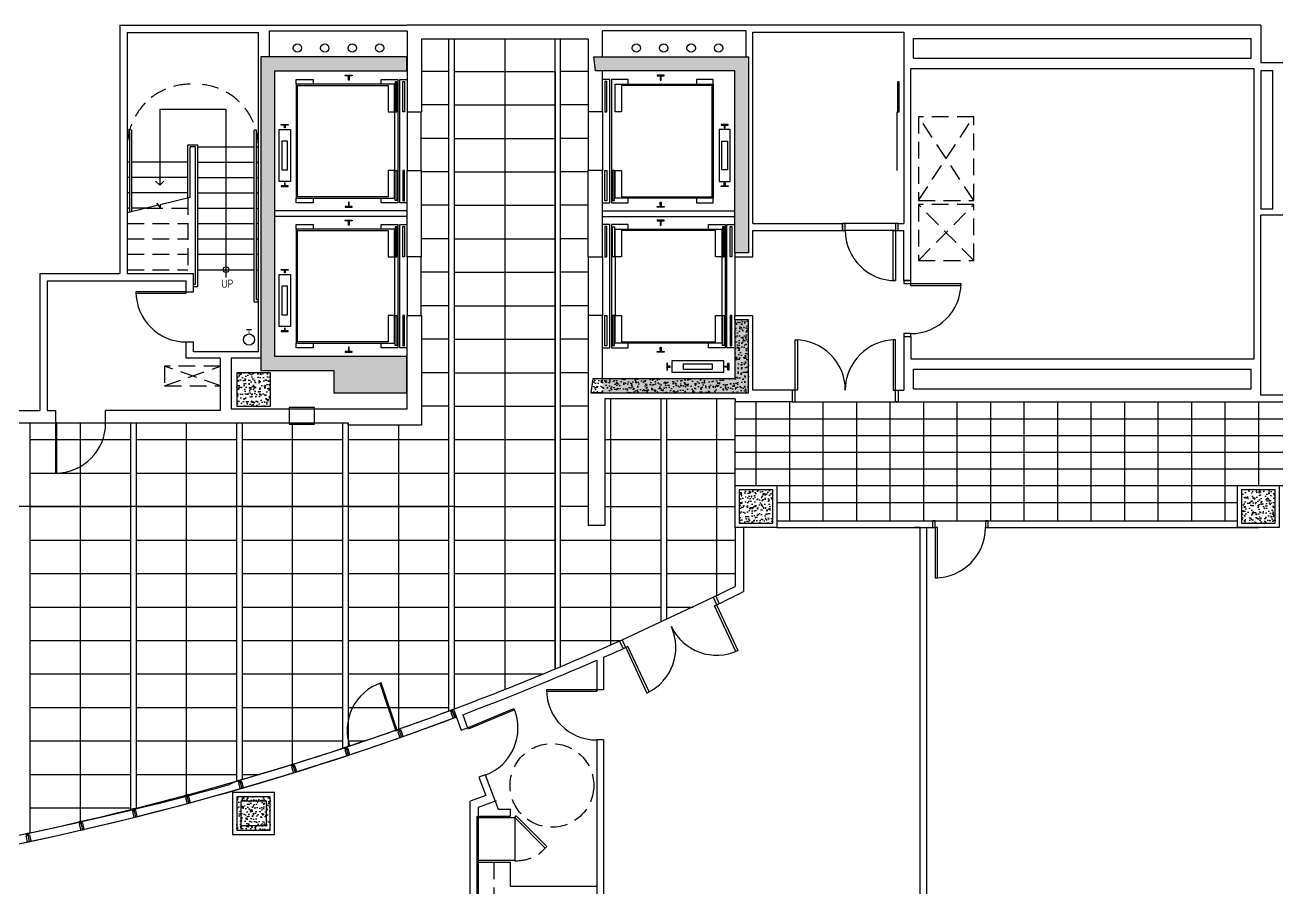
# Model space of a CAD drawing. Header units: inches. Extents: x -744 to 10613, y 1541 to 7685.
# Drawn here: x 6904 to 7801, y 5517 to 6135 of the extents above; entities that cross this region are included whole.
import ezdxf
from ezdxf.enums import TextEntityAlignment as Align

# ---------------------------------------------------------------- set-up
doc = ezdxf.new("R2010")
doc.units = ezdxf.units.IN
doc.header["$LTSCALE"] = 96
doc.header["$MEASUREMENT"] = 0
doc.header["$PDSIZE"] = 1.5
doc.linetypes.add('HIDDEN2', pattern=[0.1875, 0.125, -0.0625])
doc.layers.get('0').update_dxf_attribs({"linetype": 'CONTINUOUS'})
for name, color, linetype in [('A-Floor Pattern', 251, 'CONTINUOUS'), ('A-Shade', 254, 'CONTINUOUS'), ('A-TXT', 4, 'CONTINUOUS'), ('A_0_CONST', 11, 'CONTINUOUS'), ('A_1-8-STAIR', 40, 'CONTINUOUS'), ('A_1-8_COL', 7, 'CONTINUOUS'), ('A_1-8_COL_H', 6, 'CONTINUOUS'), ('A_1-8_CW_MULL', 2, 'CONTINUOUS'), ('A_1-8_DR_PLN', 30, 'CONTINUOUS'), ('A_1-8_ELEV_CAB', 30, 'CONTINUOUS'), ('A_1-8_ELEV_EQP', 1, 'CONTINUOUS'), ('A_1-8_WALL_IN', 2, 'CONTINUOUS'), ('A_1-8_WALL_TP', 193, 'CONTINUOUS'), ('A_1-9_COL', 7, 'CONTINUOUS'), ('A_1-9_CW_H', 6, 'CONTINUOUS'), ('A_1_COL', 7, 'CONTINUOUS'), ('A_1_COL_H', 6, 'CONTINUOUS'), ('A_1_CW_GYP', 2, 'CONTINUOUS'), ('A_1_CW_MULL', 2, 'CONTINUOUS'), ('A_1_DR_CLG', 3, 'CONTINUOUS'), ('A_1_DR_PLN', 30, 'CONTINUOUS'), ('A_1_ELEV_EQP', 1, 'CONTINUOUS'), ('A_1_Sill', 1, 'CONTINUOUS'), ('A_1_STAIR1-2_TREAD', 30, 'CONTINUOUS'), ('A_1_WALL_IN', 2, 'CONTINUOUS'), ('A_9_SCREEN WALL', 3, 'CONTINUOUS'), ('M_1-9_DUCT', 9, 'CONTINUOUS'), ('P_1-8_FIXTURE', 6, 'CONTINUOUS'), ('P_1-8_SLEEVE', 9, 'CONTINUOUS')]:
    doc.layers.add(name, color=color, linetype=linetype)
doc.styles.add('ARCHITXT', font='architxt.shx')
pattern_1 = [(50, (120.125, -4e-12), (7.172602, -0.6275213), [0.75, -8.25]), (355, (120.125, -4e-12), (-1.3875133, 7.5219213), [0.6, -6.6]), (100.4514, (120.723, -0.052), (5.785094, 6.8943954), [0.637402, -7.011421]), (46.1842, (120.125, 2), (10.6724105, -1.65519), [1.125, -12.375]), (96.6356, (121.015, 1.862), (9.346627, 9.741179), [0.956103, -10.51713]), (351.1842, (120.125, 2), (9.34662, 9.741186), [0.9, -9.9]), (21, (121.125, 1.5), (5.9690705, -4.026189), [0.75, -8.25]), (326, (121.125, 1.5), (2.4331533, 7.2515005), [0.6, -6.6]), (71.4514, (121.6226, 1.1645), (8.4022263, 3.225305), [0.637402, -7.011421]), (37.5, (120.1252, -4e-12), (0.12159855, 3.32893854), [0, -6.52, 0, -6.7, 0, -6.625]), (7.5, (120.1252, -4e-12), (2.6306954, 3.9441171), [0, -3.82, 0, -6.37, 0, -2.525]), (327.5, (117.8952, -4e-12), (5.33822436, -0.2255487), [0, -2.5, 0, -7.8, 0, -10.35]), (317.5, (116.895, -4e-12), (5.8318617, 1.0010498), [0, -3.25, 0, -5.18, 0, -7.35])]

# ---------------------------------------------------------------- blocks, each defined once
blk = doc.blocks.new('COL_1-8_24X24')
at = {"layer": 'A_1-8_COL_H'}
h = blk.add_hatch(dxfattribs=at)
h.set_pattern_fill('AR-CONC,_I', color=256, style=2)
h.set_pattern_definition([(50, (-6180, -6718.462), (7.172602, -0.6275213), [0.75, -8.25]), (355, (-6180, -6718.462), (-1.3875133, 7.5219213), [0.6, -6.6]), (100.4514, (-6179.402, -6718.5144), (5.785094, 6.8943954), [0.637402, -7.011421]), (46.1842, (-6180, -6716.462), (10.6724105, -1.65519), [1.125, -12.375]), (96.6356, (-6179.111, -6716.6), (9.346627, 9.741179), [0.956103, -10.51713]), (351.1842, (-6180, -6716.462), (9.34662, 9.741186), [0.9, -9.9]), (21, (-6179, -6716.962), (5.9690705, -4.026189), [0.75, -8.25]), (326, (-6179, -6716.962), (2.4331533, 7.2515005), [0.6, -6.6]), (71.4514, (-6178.5026, -6717.2976), (8.4022263, 3.225305), [0.637402, -7.011421]), (37.5, (-6180, -6718.462), (0.12159855, 3.32893854), [0, -6.52, 0, -6.7, 0, -6.625]), (7.5, (-6180, -6718.462), (2.6306954, 3.9441171), [0, -3.82, 0, -6.37, 0, -2.525]), (327.5, (-6182.23, -6718.462), (5.3382244, -0.2255487), [0, -2.5, 0, -7.8, 0, -10.35]), (317.5, (-6183.23, -6718.462), (5.8318617, 1.0010498), [0, -3.25, 0, -5.18, 0, -7.35])])
h.paths.add_polyline_path([(-12, -12), (12, -12), (12, 12), (-12, 12)])
at = {"layer": 'A_0_CONST'}
blk.add_point((0, 0), dxfattribs=at)
at = {"layer": 'A_1-8_COL'}
blk.add_lwpolyline([(-12, -12), (12, -12), (12, 12), (-12, 12)], close=True, dxfattribs=at)
blk = doc.blocks.new('COL_1-9_24X24')
at = {"layer": 'A_1-9_CW_H'}
h = blk.add_hatch(dxfattribs=at)
h.set_pattern_fill('AR-CONC,_I', color=256, style=2)
h.set_pattern_definition([(130, (6180, -6718.462), (-7.172602, -0.6275213), [0.75, -8.25]), (185, (6180, -6718.462), (1.3875133, 7.5219213), [0.6, -6.6]), (79.5486, (6179.402, -6718.5144), (-5.785094, 6.8943954), [0.637402, -7.011421]), (133.8158, (6180, -6716.462), (-10.6724105, -1.65519), [1.125, -12.375]), (83.3644, (6179.111, -6716.6), (-9.346627, 9.741179), [0.956103, -10.51713]), (188.8158, (6180, -6716.462), (-9.34662, 9.741186), [0.9, -9.9]), (159, (6179, -6716.962), (-5.9690705, -4.026189), [0.75, -8.25]), (214, (6179, -6716.962), (-2.4331533, 7.2515005), [0.6, -6.6]), (108.5486, (6178.5026, -6717.2976), (-8.4022263, 3.225305), [0.637402, -7.011421]), (142.5, (6180, -6718.462), (-0.12159855, 3.32893854), [0, -6.52, 0, -6.7, 0, -6.625]), (172.5, (6180, -6718.462), (-2.6306954, 3.9441171), [0, -3.82, 0, -6.37, 0, -2.525]), (212.5, (6182.23, -6718.462), (-5.3382244, -0.2255487), [0, -2.5, 0, -7.8, 0, -10.35]), (222.5, (6183.23, -6718.462), (-5.8318617, 1.0010498), [0, -3.25, 0, -5.18, 0, -7.35])])
h.paths.add_polyline_path([(12, -12), (-12, -12), (-12, 12), (12, 12)])
at = {"layer": 'A_0_CONST'}
blk.add_point((0, 0), dxfattribs=at)
at = {"layer": 'A_1-9_COL'}
blk.add_lwpolyline([(12, -12), (-12, -12), (-12, 12), (12, 12)], close=True, dxfattribs=at)
blk = doc.blocks.new('DR_1-8_3X0_478')
at = {"layer": 'A_1-8_DR_PLN'}
for points in [[(2, 40.875), (3.75, 40.875), (3.75, 4.875), (2, 4.875)], [(0, 0), (2, 0), (2, 4.875), (0, 4.875)], [(38, 0), (40, 0), (40, 4.875), (38, 4.875)]]:
    blk.add_lwpolyline(points, close=True, dxfattribs=at)
blk.add_arc((2, 4.875), 36, 0, 90, dxfattribs=at)
blk = doc.blocks.new('DR_1_3X0_478')
at = {"layer": 'A_1_DR_CLG'}
for p, q in [((2, 4.875), (38, 4.875)), ((2, 0), (38, 0))]:
    blk.add_line(p, q, dxfattribs=at)
for points in [[(0, 0), (2, 0), (2, 4.875), (0, 4.875)], [(38, 0), (40, 0), (40, 4.875), (38, 4.875)]]:
    blk.add_lwpolyline(points, close=True, dxfattribs=at)
at = {"layer": 'A_1_DR_PLN'}
for points in [[(2, 40.875), (3.75, 40.875), (3.75, 4.875), (2, 4.875)], [(0, 0), (2, 0), (2, 4.875), (0, 4.875)], [(38, 0), (40, 0), (40, 4.875), (38, 4.875)]]:
    blk.add_lwpolyline(points, close=True, dxfattribs=at)
blk.add_arc((2, 4.875), 36, 0, 90, dxfattribs=at)
blk = doc.blocks.new('MUL_1-8_EX1')
at = {"layer": 'A_0_CONST'}
blk.add_line((0, 0), (0, -6), dxfattribs=at)
at = {"layer": 'A_1-8_CW_MULL'}
blk.add_lwpolyline([(0.5, -1.5), (1.25, -1.5), (1.25, -6), (-1.25, -6), (-1.25, -1.5), (-0.5, -1.5), (-0.5, -0.5), (-1.25, -0.5), (-1.25, 0), (1.25, 0), (1.25, -0.5), (0.5, -0.5)], close=True, dxfattribs=at)
blk = doc.blocks.new('MUL_1-8_EX2')
at = {"layer": 'A_0_CONST'}
blk.add_line((0, 0), (0, -6), dxfattribs=at)
at = {"layer": 'A_1-8_CW_MULL'}
blk.add_lwpolyline([(-1.25, -6), (-1.25, 0), (1.25, 0), (1.25, -0.5), (0.5, -0.5), (0.5, -1.5), (1.25, -1.5), (1.25, -6)], close=True, dxfattribs=at)

msp = doc.modelspace()

# ---------------------------------------------------------------- hatches: boundary and pattern name
at = {"layer": 'A_1-8_COL_H'}
h = msp.add_hatch(dxfattribs=at)
h.set_pattern_fill('AR-CONC', color=256, angle=720, style=0)
h.set_pattern_definition([(130, (13608, -7e-12), (-7.172602, -0.6275213), [0.75, -8.25]), (185, (13608, -7e-12), (1.3875133, 7.5219213), [0.6, -6.6]), (79.5486, (13607.402, -0.052), (-5.785094, 6.8943954), [0.637402, -7.011421]), (133.8158, (13608, 2), (-10.6724105, -1.65519), [1.125, -12.375]), (83.3644, (13607.111, 1.862), (-9.346627, 9.741179), [0.956103, -10.51713]), (188.8158, (13608, 2), (-9.34662, 9.741186), [0.9, -9.9]), (159, (13607, 1.5), (-5.9690705, -4.026189), [0.75, -8.25]), (214, (13607, 1.5), (-2.4331533, 7.2515005), [0.6, -6.6]), (108.5486, (13606.5026, 1.1645), (-8.4022263, 3.225305), [0.637402, -7.011421]), (142.5, (13608, -7e-12), (-0.12159855, 3.32893854), [0, -6.52, 0, -6.7, 0, -6.625]), (172.5, (13608, -7e-12), (-2.6306954, 3.9441171), [0, -3.82, 0, -6.37, 0, -2.525]), (212.5, (13610.23, -7e-12), (-5.3382244, -0.2255487), [0, -2.5, 0, -7.8, 0, -10.35]), (222.5, (13611.23, -7e-12), (-5.8318617, 1.0010498), [0, -3.25, 0, -5.18, 0, -7.35])])
h.paths.add_polyline_path([(7177.75, 5897.5), (7083.25, 5897.5), (7083.25, 6102.5), (7177.75, 6102.5), (7177.75, 6112.5), (7073.25, 6112.5), (7073.25, 5887.5), (7125.5, 5887.5), (7125.51, 5871.5), (7177.75, 5871.5)])
at = {"layer": 'A_1_COL_H'}
h = msp.add_hatch(dxfattribs=at)
h.set_pattern_fill('AR-CONC', color=256, angle=720, style=0)
h.set_pattern_definition(pattern_1)
h.paths.add_polyline_path([(7312.92, 6102.5), (7311.75, 6112.5), (7422.75, 6112.5), (7422.75, 5972), (7412.75, 5972), (7412.75, 6102.5)])
h = msp.add_hatch(dxfattribs=at)
h.set_pattern_fill('AR-CONC', color=256, angle=720, style=0)
h.set_pattern_definition([(50, (-2e-11, -4e-12), (7.172602, -0.6275213), [0.75, -8.25]), (355, (-2e-11, -4e-12), (-1.3875133, 7.5219213), [0.6, -6.6]), (100.4514, (0.598, -0.052), (5.785094, 6.8943954), [0.637402, -7.011421]), (46.1842, (-2e-11, 2), (10.6724105, -1.65519), [1.125, -12.375]), (96.6356, (0.889, 1.862), (9.346627, 9.741179), [0.956103, -10.51713]), (351.1842, (-2e-11, 2), (9.34662, 9.741186), [0.9, -9.9]), (21, (1, 1.5), (5.9690705, -4.026189), [0.75, -8.25]), (326, (1, 1.5), (2.4331533, 7.2515005), [0.6, -6.6]), (71.4514, (1.4974, 1.1645), (8.4022263, 3.225305), [0.637402, -7.011421]), (37.5, (-2e-11, -4e-12), (0.12159855, 3.32893854), [0, -6.52, 0, -6.7, 0, -6.625]), (7.5, (-2e-11, -4e-12), (2.6306954, 3.9441171), [0, -3.82, 0, -6.37, 0, -2.525]), (327.5, (-2.23, -4e-12), (5.33822436, -0.2255487), [0, -2.5, 0, -7.8, 0, -10.35]), (317.5, (-3.23, -4e-12), (5.8318617, 1.0010498), [0, -3.25, 0, -5.18, 0, -7.35])])
h.paths.add_polyline_path([(7422.75, 6112.5), (7318.25, 6112.5), (7318.25, 6102.5), (7412.75, 6102.5), (7412.75, 5972), (7422.75, 5972)])
h.paths.add_polyline_path([(7422.75, 5924), (7412.75, 5924), (7412.75, 5881.5), (7318.25, 5881.5), (7318.25, 5871.5), (7422.75, 5871.5)])
h = msp.add_hatch(dxfattribs=at)
h.set_pattern_fill('AR-CONC', color=256, angle=720, style=0)
h.set_pattern_definition(pattern_1)
h.paths.add_polyline_path([(7309.64, 5871.5), (7422.75, 5871.5), (7422.75, 5924), (7412.75, 5924), (7412.75, 5881.5), (7310.99, 5881.5)])

# ---------------------------------------------------------------- linework, layer by layer
at = {"layer": 'A-Floor Pattern', "linetype": 'Continuous'}
for p, q in [((7208.01, 5643.51), (7208.01, 6125)), ((7212.01, 5645.01), (7212.01, 6125)), ((7284.01, 5674.26), (7284.01, 6125)), ((7288.01, 5675.26), (7288.01, 6125)), ((7208.01, 6102), (7187.99, 6102)), ((7212.01, 6102), (7284.01, 6102)), ((7308.02, 6102), (7288.01, 6102)), ((7208.01, 6078), (7187.99, 6078)), ((7212.01, 6078), (7284.01, 6078)), ((7308.02, 6078), (7288.01, 6078)), ((7188, 6031), (7188, 6073)), ((7308.02, 6031), (7308.02, 6073)), ((7208.01, 6054), (7187.99, 6054)), ((7212.01, 6054), (7284.01, 6054)), ((7308.02, 6054), (7288.01, 6054)), ((7208.01, 6030), (7187.99, 6030)), ((7212.01, 6030), (7284.01, 6030)), ((7308.02, 6030), (7288.01, 6030)), ((7208.01, 6006), (7187.99, 6006)), ((7212.01, 6006), (7284.01, 6006)), ((7308.02, 6006), (7288.01, 6006)), ((7208.01, 5982), (7187.99, 5982)), ((7212.01, 5982), (7284.01, 5982)), ((7308.02, 5982), (7288.01, 5982)), ((7188, 5927), (7188, 5969)), ((7308.02, 5927), (7308.02, 5969)), ((7208.01, 5958), (7187.99, 5958)), ((7212.01, 5958), (7284.01, 5958)), ((7308.02, 5958), (7288.01, 5958)), ((7208.01, 5934), (7187.99, 5934)), ((7212.01, 5934), (7284.01, 5934)), ((7308.02, 5934), (7288.01, 5934)), ((7208.01, 5910), (7187.99, 5910)), ((7212.01, 5910), (7284.01, 5910)), ((7308.02, 5910), (7288.01, 5910)), ((7208.01, 5886), (7187.99, 5886)), ((7212.01, 5886), (7284.01, 5886)), ((7308.02, 5886), (7288.01, 5886)), ((7324.01, 5690.8), (7324.01, 5867.25)), ((7360.01, 5707.15), (7360.01, 5867.25)), ((7364.01, 5709.01), (7364.01, 5867.25)), ((7400.01, 5726.27), (7400.01, 5867.25)), ((7208.01, 5862), (7187.99, 5862)), ((7212.01, 5862), (7284.01, 5862)), ((7308.02, 5862), (7288.01, 5862)), ((7413, 5805), (7412.99, 5865)), ((7427.99, 5865), (7428, 5805)), ((7451.99, 5865), (7452, 5779.87)), ((7454, 5865), (7530, 5865)), ((7475.99, 5865), (7476, 5779.87)), ((7499.99, 5865), (7500, 5779.87)), ((7523.99, 5865), (7524, 5779.87)), ((7547.99, 5865.01), (7548, 5779.87)), ((7571.99, 5865.01), (7572, 5779.87)), ((7595.99, 5865.01), (7596, 5779.87)), ((7619.99, 5865.01), (7620, 5779.87)), ((7643.99, 5865.02), (7644, 5779.87)), ((7667.99, 5865.02), (7668, 5779.87)), ((7691.99, 5865.02), (7692, 5779.87)), ((7715.99, 5865.03), (7716, 5779.87)), ((7739.99, 5865.04), (7740, 5779.87)), ((7763.99, 5865.04), (7764, 5779.87)), ((7787.99, 5865.04), (7788, 5805.04)), ((6908.01, 5556.19), (6908.01, 5850)), ((6926.01, 5850), (6962.01, 5850)), ((6944.01, 5564.16), (6944.01, 5850)), ((6980.01, 5572.79), (6980.01, 5850)), ((6984.01, 5573.79), (6984.01, 5850)), ((7002.01, 5850), (7038.01, 5850)), ((7020.01, 5583.17), (7020.01, 5850)), ((7056.01, 5593.23), (7056.01, 5850)), ((7060.01, 5594.39), (7060.01, 5850)), ((7096.01, 5605.23), (7096.01, 5850)), ((7132.01, 5616.25), (7132.01, 5850)), ((7136.01, 5618.1), (7136.01, 5850)), ((7412.99, 5853), (8459, 5853)), ((7172.01, 5630.44), (7172.01, 5848.51)), ((7412.99, 5841), (8459, 5841)), ((6908.01, 5838), (6980.01, 5838)), ((6984.01, 5838), (7056.01, 5838)), ((7060.01, 5838), (7132.01, 5838)), ((7136.01, 5838), (7208.01, 5838)), ((7212.01, 5838), (7284.01, 5838)), ((7308.02, 5838), (7288.01, 5838)), ((7319.78, 5838), (7360.01, 5838)), ((7364.01, 5838), (7412.99, 5838)), ((7412.99, 5829), (8459, 5829)), ((6908.01, 5814), (6980.01, 5814)), ((6984.01, 5814), (7056.01, 5814)), ((7060.01, 5814), (7132.01, 5814)), ((7136.01, 5814), (7208.01, 5814)), ((7212.01, 5814), (7284.01, 5814)), ((7308.02, 5814), (7288.01, 5814)), ((7319.78, 5814), (7360.01, 5814)), ((7364.01, 5814), (7413, 5814)), ((7412.99, 5817), (8459, 5817)), ((7412.99, 5805), (8459, 5805)), ((6908.01, 5790), (6980.01, 5790)), ((6984.01, 5790), (7056.01, 5790)), ((7060.01, 5790), (7132.01, 5790)), ((7136.01, 5790), (7208.01, 5790)), ((7212.01, 5790), (7284.01, 5790)), ((7308.02, 5790), (7288.01, 5790)), ((7319.78, 5790), (7360.01, 5790)), ((7364.01, 5790), (7413, 5790)), ((7443, 5793), (7773, 5793)), ((7556.44, 5779.87), (7592.44, 5779.87)), ((6908.01, 5766), (6980.01, 5766)), ((6984.01, 5766), (7056.01, 5766)), ((7060.01, 5766), (7132.01, 5766)), ((7136.01, 5766), (7208.01, 5766)), ((7212.01, 5766), (7284.01, 5766)), ((7288.01, 5766), (7360.01, 5766)), ((7364.01, 5766), (7413.01, 5766)), ((6908.01, 5742), (6980.01, 5742)), ((6984.01, 5742), (7056.01, 5742)), ((7060.01, 5742), (7132.01, 5742)), ((7136.01, 5742), (7208.01, 5742)), ((7212.01, 5742), (7284.01, 5742)), ((7288.01, 5742), (7360.01, 5742)), ((7364.01, 5742), (7413.01, 5742)), ((7332.1, 5694.4), (7397.39, 5724.99)), ((6908.01, 5718), (6980.01, 5718)), ((6984.01, 5718), (7056.01, 5718)), ((7060.01, 5718), (7132.01, 5718)), ((7136.01, 5718), (7208.01, 5718)), ((7212.01, 5718), (7284.01, 5718)), ((7288.01, 5718), (7360.01, 5718)), ((7364.01, 5718), (7382.97, 5718)), ((6908.01, 5694), (6980.01, 5694)), ((6984.01, 5694), (7056.01, 5694)), ((7060.01, 5694), (7132.01, 5694)), ((7136.01, 5694), (7208.01, 5694)), ((7212.01, 5694), (7284.01, 5694)), ((7288.01, 5694), (7331.2, 5694)), ((6908.01, 5670), (6980.01, 5670)), ((6984.01, 5670), (7056.01, 5670)), ((7060.01, 5670), (7132.01, 5670)), ((7136.01, 5670), (7208.01, 5670)), ((7212.01, 5670), (7275.39, 5670)), ((6908.01, 5646), (6980.01, 5646)), ((6984.01, 5646), (7056.01, 5646)), ((7060.01, 5646), (7132.01, 5646)), ((7136.01, 5646), (7208.01, 5646)), ((6908.01, 5622), (6980.01, 5622)), ((6984.01, 5622), (7056.01, 5622)), ((7060.01, 5622), (7132.01, 5622)), ((7136.01, 5622), (7147.63, 5622)), ((6908.01, 5598), (6980.01, 5598)), ((6984.01, 5598), (7056.01, 5598)), ((7060.01, 5598), (7072.25, 5598)), ((6908.01, 5574), (6980.01, 5574))]:
    msp.add_line(p, q, dxfattribs=at)
for points in [[(7248.01, 6125), (7248.01, 6125), (7248.01, 6125), (7248.01, 5766), (7248.01, 5658.91)], [(7212.01, 5814), (7212.01, 6102), (7284.01, 6102), (7284.01, 5766), (7284.01, 5673.58)], [(7212.01, 5790), (6300.01, 5790), (6296.01, 5790), (6296.01, 5826)]]:
    msp.add_lwpolyline(points, dxfattribs=at)
for centre, radius, start, end in [((6468.05, 7625.19), 2115.32, 289.40432, 290.5333), ((6470.38, 7618.71), 2114.44, 289.40312, 290.50194), ((6470.38, 7618.71), 2108.44, 288.3685, 289.40316), ((6470.38, 7618.71), 2108.44, 278.47778, 288.37952), ((6470.38, 7618.71), 2114.44, 288.37946, 289.40312), ((6470.38, 7618.71), 2114.44, 278.45055, 288.37946)]:
    msp.add_arc(centre, radius, start, end, dxfattribs=at)
at = {"layer": 'A-Shade', "linetype": 'Continuous'}
msp.add_line((7412.99, 5793), (7413, 5793), dxfattribs=at)
at = {"layer": 'A-TXT', "color": 1, "linetype": 'Continuous'}
for p, q in [((7056.28, 5593.36), (7050.84, 5590.67)), ((7229.29, 5574.58), (7242.12, 5579.32)), ((7229.29, 5495.04), (7229.29, 5574.58))]:
    msp.add_line(p, q, dxfattribs=at)
msp.add_lwpolyline([(7059.04, 5561.04), (7059.04, 5578.96), (7076.96, 5578.96), (7076.96, 5561.04)], close=True, dxfattribs=at)
msp.add_arc((6441.73, 7798.17), 2289.99, 276.94911, 285.42569, dxfattribs=at)
at = {"layer": 'A_1-8-STAIR'}
for points, const_width in [([(7066.75, 5916.75), (7062.75, 5916.75)], 1), ([(7064.75, 5913.75), (7064.75, 5916.75)], 0.5)]:
    msp.add_lwpolyline(points, dxfattribs=dict(at, const_width=const_width))
msp.add_circle((7064.75, 5909.75), 4, dxfattribs=at)
at = {"layer": 'A_1-8_COL'}
msp.add_lwpolyline([(7177.75, 5897.5), (7083.25, 5897.5), (7083.25, 6102.5), (7177.75, 6102.5), (7177.75, 6112.5), (7073.25, 6112.5), (7073.25, 5887.5), (7125.5, 5887.5), (7125.51, 5871.5), (7177.75, 5871.5)], close=True, dxfattribs=at)
at = {"layer": 'A_1-8_ELEV_CAB'}
for p, q in [((7168.97, 6073), (7168.97, 6031)), ((7528.97, 6073), (7528.97, 6031)), ((7168.97, 5969), (7168.97, 5927)), ((7327.03, 5969), (7327.03, 5927)), ((7403.47, 5969), (7403.47, 5927))]:
    msp.add_line(p, q, dxfattribs=at)
for points in [[(7164.47, 6012), (7099.5, 6012), (7099.5, 6092), (7164.47, 6092), (7164.47, 6073), (7168.97, 6073), (7168.97, 6092.88), (7098.62, 6092.88), (7098.62, 6011.13), (7168.97, 6011.13), (7168.97, 6031), (7164.47, 6031)], [(7331.53, 6012), (7396.5, 6012), (7396.5, 6092), (7331.53, 6092), (7331.53, 6073), (7327.03, 6073), (7327.03, 6092.88), (7397.37, 6092.88), (7397.37, 6011.13), (7327.03, 6011.13), (7327.03, 6031), (7331.53, 6031)], [(7164.47, 5908), (7099.5, 5908), (7099.5, 5988), (7164.47, 5988), (7164.47, 5969), (7168.97, 5969), (7168.97, 5988.88), (7098.62, 5988.88), (7098.62, 5907.13), (7168.97, 5907.13), (7168.97, 5927), (7164.47, 5927)], [(7403.47, 5988.88), (7403.47, 5969), (7398.97, 5969), (7398.97, 5988), (7331.53, 5988), (7331.53, 5969), (7327.03, 5969), (7327.03, 5988.88)], [(7331.53, 5927), (7331.53, 5908), (7398.97, 5908), (7398.97, 5927), (7403.47, 5927), (7403.47, 5907.13), (7327.03, 5907.13), (7327.03, 5927)]]:
    msp.add_lwpolyline(points, close=True, dxfattribs=at)
at = {"layer": 'A_1-8_ELEV_EQP'}
for p, q in [((7178, 6073), (7178, 6031)), ((7318, 6073), (7318, 6031)), ((7177.75, 6002.02), (7083.75, 6002.02)), ((7318.25, 6002.02), (7412.25, 6002.02)), ((7177.75, 5998), (7083.75, 5998)), ((7318.25, 5998), (7412.25, 5998)), ((7178, 5969), (7178, 5927)), ((7318, 5969), (7318, 5927))]:
    msp.add_line(p, q, dxfattribs=at)
for points in [[(7098.62, 6092.88), (7098.62, 6096.13), (7110.62, 6096.13), (7110.62, 6092.88)], [(7159.47, 6092.88), (7159.47, 6096.13), (7171.47, 6096.13), (7171.47, 6007.88), (7159.47, 6007.88), (7159.47, 6011.13)], [(7177.75, 6007.88), (7172.72, 6007.88), (7172.72, 6096.13), (7177.75, 6096.13)], [(7318.25, 6007.88), (7323.28, 6007.88), (7323.28, 6096.13), (7318.25, 6096.13)], [(7336.53, 6092.88), (7336.53, 6096.13), (7324.53, 6096.13), (7324.53, 6007.88), (7336.53, 6007.88), (7336.53, 6011.13)], [(7397.37, 6092.88), (7397.37, 6096.13), (7385.37, 6096.13), (7385.37, 6092.88)], [(7110.62, 6011.13), (7110.62, 6007.88), (7098.62, 6007.88), (7098.62, 6011.13)], [(7385.37, 6011.13), (7385.37, 6007.88), (7397.37, 6007.88), (7397.37, 6011.13)], [(7098.62, 5988.88), (7098.62, 5992.13), (7110.62, 5992.13), (7110.62, 5988.88)], [(7159.47, 5988.88), (7159.47, 5992.13), (7171.47, 5992.13), (7171.47, 5903.88), (7159.47, 5903.88), (7159.47, 5907.13)], [(7177.75, 5903.88), (7172.72, 5903.88), (7172.72, 5992.13), (7177.75, 5992.13)], [(7318.25, 5903.88), (7323.28, 5903.88), (7323.28, 5992.13), (7318.25, 5992.13)], [(7336.53, 5988.88), (7336.53, 5992.13), (7324.53, 5992.13), (7324.53, 5903.88), (7336.53, 5903.88), (7336.53, 5907.13)], [(7393.97, 5988.88), (7393.97, 5992.13), (7405.97, 5992.13), (7405.97, 5903.88), (7393.97, 5903.88), (7393.97, 5907.13)], [(7110.62, 5907.13), (7110.62, 5903.88), (7098.62, 5903.88), (7098.62, 5907.13)]]:
    msp.add_lwpolyline(points, dxfattribs=at)
for points in [[(7136.54, 6097.72), (7136.54, 6095.75), (7135.91, 6095.75), (7135.91, 6097.72), (7136.04, 6097.72), (7136.04, 6098.56, 0.414214), (7135.85, 6098.75), (7133.91, 6098.75, -0.414214), (7133.72, 6098.94), (7133.72, 6099.25), (7138.72, 6099.25), (7138.72, 6098.94, -0.414214), (7138.54, 6098.75), (7136.6, 6098.75, 0.414214), (7136.41, 6098.56), (7136.41, 6097.72)], [(7359.46, 6097.72), (7359.46, 6095.75), (7360.09, 6095.75), (7360.09, 6097.72), (7359.96, 6097.72), (7359.96, 6098.56, -0.414214), (7360.15, 6098.75), (7362.09, 6098.75, 0.414214), (7362.28, 6098.94), (7362.28, 6099.25), (7357.28, 6099.25), (7357.28, 6098.94, 0.414214), (7357.46, 6098.75), (7359.4, 6098.75, -0.414214), (7359.59, 6098.56), (7359.59, 6097.72)], [(7090.69, 6061.5), (7090.06, 6061.5), (7090.06, 6062.94), (7090.19, 6062.94), (7090.19, 6063.25, 0.414214), (7090, 6063.44), (7088.06, 6063.44, -0.414214), (7087.87, 6063.63), (7087.87, 6063.94), (7092.87, 6063.94), (7092.87, 6063.63, -0.414214), (7092.69, 6063.44), (7090.75, 6063.44, 0.414214), (7090.56, 6063.25), (7090.56, 6062.94), (7090.69, 6062.94)], [(7405.31, 6061.5), (7405.94, 6061.5), (7405.94, 6062.94), (7405.81, 6062.94), (7405.81, 6063.25, -0.414214), (7406, 6063.44), (7407.94, 6063.44, 0.414214), (7408.12, 6063.63), (7408.12, 6063.94), (7403.12, 6063.94), (7403.12, 6063.63, 0.414214), (7403.31, 6063.44), (7405.25, 6063.44, -0.414214), (7405.44, 6063.25), (7405.44, 6062.94), (7405.31, 6062.94)], [(7092.87, 6019.87, 0.414214), (7092.69, 6020.06), (7090.75, 6020.06, -0.414214), (7090.56, 6020.25), (7090.56, 6020.56), (7090.69, 6020.56), (7090.69, 6022), (7090.06, 6022), (7090.06, 6020.56), (7090.19, 6020.56), (7090.19, 6020.25, -0.414214), (7090, 6020.06), (7088.06, 6020.06, 0.414214), (7087.87, 6019.87), (7087.87, 6019.56), (7092.87, 6019.56)], [(7403.12, 6019.87, -0.414214), (7403.31, 6020.06), (7405.25, 6020.06, 0.414214), (7405.44, 6020.25), (7405.44, 6020.56), (7405.31, 6020.56), (7405.31, 6022), (7405.94, 6022), (7405.94, 6020.56), (7405.81, 6020.56), (7405.81, 6020.25, 0.414214), (7406, 6020.06), (7407.94, 6020.06, -0.414214), (7408.12, 6019.87), (7408.12, 6019.56), (7403.12, 6019.56)], [(7138.72, 6005.06, 0.414214), (7138.54, 6005.25), (7136.6, 6005.25, -0.414214), (7136.41, 6005.44), (7136.41, 6006.28), (7136.54, 6006.28), (7136.54, 6008.25), (7135.91, 6008.25), (7135.91, 6006.28), (7136.04, 6006.28), (7136.04, 6005.44, -0.414214), (7135.85, 6005.25), (7133.91, 6005.25, 0.414214), (7133.72, 6005.06), (7133.72, 6004.75), (7138.72, 6004.75)], [(7357.28, 6005.06, -0.414214), (7357.46, 6005.25), (7359.4, 6005.25, 0.414214), (7359.59, 6005.44), (7359.59, 6006.28), (7359.46, 6006.28), (7359.46, 6008.25), (7360.09, 6008.25), (7360.09, 6006.28), (7359.96, 6006.28), (7359.96, 6005.44, 0.414214), (7360.15, 6005.25), (7362.09, 6005.25, -0.414214), (7362.28, 6005.06), (7362.28, 6004.75), (7357.28, 6004.75)], [(7136.54, 5993.72), (7136.54, 5991.75), (7135.91, 5991.75), (7135.91, 5993.72), (7136.04, 5993.72), (7136.04, 5994.56, 0.414214), (7135.85, 5994.75), (7133.91, 5994.75, -0.414214), (7133.72, 5994.94), (7133.72, 5995.25), (7138.72, 5995.25), (7138.72, 5994.94, -0.414214), (7138.54, 5994.75), (7136.6, 5994.75, 0.414214), (7136.41, 5994.56), (7136.41, 5993.72)], [(7359.46, 5993.72), (7359.46, 5991.75), (7360.09, 5991.75), (7360.09, 5993.72), (7359.96, 5993.72), (7359.96, 5994.56, -0.414214), (7360.15, 5994.75), (7362.09, 5994.75, 0.414214), (7362.28, 5994.94), (7362.28, 5995.25), (7357.28, 5995.25), (7357.28, 5994.94, 0.414214), (7357.46, 5994.75), (7359.4, 5994.75, -0.414214), (7359.59, 5994.56), (7359.59, 5993.72)], [(7090.69, 5957.5), (7090.06, 5957.5), (7090.06, 5958.94), (7090.19, 5958.94), (7090.19, 5959.25, 0.414214), (7090, 5959.44), (7088.06, 5959.44, -0.414214), (7087.87, 5959.63), (7087.87, 5959.94), (7092.87, 5959.94), (7092.87, 5959.63, -0.414214), (7092.69, 5959.44), (7090.75, 5959.44, 0.414214), (7090.56, 5959.25), (7090.56, 5958.94), (7090.69, 5958.94)], [(7092.87, 5915.87, 0.414214), (7092.69, 5916.06), (7090.75, 5916.06, -0.414214), (7090.56, 5916.25), (7090.56, 5916.56), (7090.69, 5916.56), (7090.69, 5918), (7090.06, 5918), (7090.06, 5916.56), (7090.19, 5916.56), (7090.19, 5916.25, -0.414214), (7090, 5916.06), (7088.06, 5916.06, 0.414214), (7087.87, 5915.87), (7087.87, 5915.56), (7092.87, 5915.56)], [(7138.72, 5901.06, 0.414214), (7138.54, 5901.25), (7136.6, 5901.25, -0.414214), (7136.41, 5901.44), (7136.41, 5902.28), (7136.54, 5902.28), (7136.54, 5904.25), (7135.91, 5904.25), (7135.91, 5902.28), (7136.04, 5902.28), (7136.04, 5901.44, -0.414214), (7135.85, 5901.25), (7133.91, 5901.25, 0.414214), (7133.72, 5901.06), (7133.72, 5900.75), (7138.72, 5900.75)], [(7357.28, 5901.06, -0.414214), (7357.46, 5901.25), (7359.4, 5901.25, 0.414214), (7359.59, 5901.44), (7359.59, 5902.28), (7359.46, 5902.28), (7359.46, 5904.25), (7360.09, 5904.25), (7360.09, 5902.28), (7359.96, 5902.28), (7359.96, 5901.44, 0.414214), (7360.15, 5901.25), (7362.09, 5901.25, -0.414214), (7362.28, 5901.06), (7362.28, 5900.75), (7357.28, 5900.75)], [(7366.51, 5890.06), (7366.51, 5890.69), (7365.08, 5890.69), (7365.08, 5890.56), (7364.76, 5890.56, -0.414214), (7364.58, 5890.75), (7364.58, 5892.69, 0.414214), (7364.39, 5892.88), (7364.08, 5892.88), (7364.08, 5887.88), (7364.39, 5887.88, 0.414214), (7364.58, 5888.06), (7364.58, 5890, -0.414214), (7364.76, 5890.19), (7365.08, 5890.19), (7365.08, 5890.06)], [(7408.14, 5887.88, -0.414214), (7407.95, 5888.06), (7407.95, 5890, 0.414214), (7407.76, 5890.19), (7407.45, 5890.19), (7407.45, 5890.06), (7406.01, 5890.06), (7406.01, 5890.69), (7407.45, 5890.69), (7407.45, 5890.56), (7407.76, 5890.56, 0.414214), (7407.95, 5890.75), (7407.95, 5892.69, -0.414214), (7408.14, 5892.88), (7408.45, 5892.88), (7408.45, 5887.88)]]:
    msp.add_lwpolyline(points, format="xyb", close=True, dxfattribs=at)
at = {"layer": 'A_1-8_ELEV_EQP', "linetype": 'Continuous'}
for points in [[(7170.72, 6094.63), (7169.47, 6094.63), (7169.47, 6073), (7170.72, 6073)], [(7530.72, 6094.63), (7529.47, 6094.63), (7529.47, 6073), (7530.72, 6073)], [(7169.47, 6009.38), (7169.47, 6031), (7170.72, 6031), (7170.72, 6009.38)], [(7326.53, 6009.38), (7326.53, 6031), (7325.28, 6031), (7325.28, 6009.38)], [(7170.72, 5990.63), (7169.47, 5990.63), (7169.47, 5969), (7170.72, 5969)], [(7325.28, 5990.63), (7326.53, 5990.63), (7326.53, 5969), (7325.28, 5969)], [(7405.22, 5990.63), (7403.97, 5990.63), (7403.97, 5969), (7405.22, 5969)], [(7169.47, 5905.38), (7169.47, 5927), (7170.72, 5927), (7170.72, 5905.38)], [(7326.53, 5905.38), (7326.53, 5927), (7325.28, 5927), (7325.28, 5905.38)], [(7403.97, 5905.38), (7403.97, 5927), (7405.22, 5927), (7405.22, 5905.38)]]:
    msp.add_lwpolyline(points, close=True, dxfattribs=at)
at = {"layer": 'A_1-8_ELEV_EQP'}
for points in [[(7176.22, 6073), (7174.97, 6073), (7174.97, 6094.75), (7176.22, 6094.75)], [(7319.78, 6073), (7321.03, 6073), (7321.03, 6094.75), (7319.78, 6094.75)], [(7094.37, 6023.13), (7086.37, 6023.13), (7086.37, 6060.38), (7094.37, 6060.38)], [(7401.62, 6023.13), (7409.62, 6023.13), (7409.62, 6060.38), (7401.62, 6060.38)], [(7092.37, 6052), (7088.37, 6052), (7088.37, 6031.5), (7092.37, 6031.5)], [(7403.62, 6052), (7407.62, 6052), (7407.62, 6031.5), (7403.62, 6031.5)], [(7176.22, 6031), (7174.97, 6031), (7174.97, 6009.25), (7176.22, 6009.25)], [(7319.78, 6031), (7321.03, 6031), (7321.03, 6009.25), (7319.78, 6009.25)], [(7176.22, 5969), (7174.97, 5969), (7174.97, 5990.75), (7176.22, 5990.75)], [(7319.78, 5969), (7321.03, 5969), (7321.03, 5990.75), (7319.78, 5990.75)], [(7094.37, 5919.13), (7086.37, 5919.13), (7086.37, 5956.38), (7094.37, 5956.38)], [(7092.37, 5948), (7088.37, 5948), (7088.37, 5927.5), (7092.37, 5927.5)], [(7176.22, 5927), (7174.97, 5927), (7174.97, 5905.25), (7176.22, 5905.25)], [(7319.78, 5927), (7321.03, 5927), (7321.03, 5905.25), (7319.78, 5905.25)], [(7404.89, 5886.38), (7404.89, 5894.38), (7367.64, 5894.38), (7367.64, 5886.38)], [(7376.01, 5888.38), (7376.01, 5892.38), (7396.51, 5892.38), (7396.51, 5888.38)]]:
    msp.add_lwpolyline(points, close=True, dxfattribs=at)
at = {"layer": 'A_1-8_WALL_IN'}
for p, q in [((6977.51, 6130), (6977.51, 5957.1)), ((7425.75, 6130.13), (7534, 6130.13)), ((7789.75, 6135.25), (7789.75, 6108.5)), ((7540.87, 6125.5), (7782.87, 6125.5)), ((7540.87, 6111.5), (7540.87, 6125.5)), ((7782.87, 6111.5), (7782.87, 6125.5)), ((7071.51, 5901), (7071.51, 6112.58)), ((7540.87, 6111.5), (7782.87, 6111.5)), ((7538.87, 6104), (7784.87, 6104)), ((7784.87, 5896), (7784.87, 6104)), ((7789.75, 6108.5), (8199.5, 6108.5)), ((7789.75, 6102.38), (7789.75, 6003.13)), ((7798.37, 6102.38), (7789.75, 6102.38)), ((7798.37, 6003.13), (7798.37, 6102.38)), ((7318, 5969), (7318, 6031)), ((7798.37, 6003.13), (7789.75, 6003.13)), ((7810.66, 5998.88), (7789.75, 5998.88)), ((7789.75, 5869.88), (7789.75, 5998.88)), ((6914.76, 5957.1), (6972.26, 5957.1)), ((6914.76, 5957.1), (6914.76, 5858.77)), ((6977.51, 5957.1), (7025.01, 5957.1)), ((7025.01, 5944), (7025.01, 5957.1)), ((6920.01, 5951.85), (7019.76, 5951.85)), ((6920.01, 5951.85), (6920.01, 5858.77)), ((7019.76, 5944), (7019.76, 5951.85)), ((7534, 5952), (7538.87, 5952)), ((7019.76, 5944), (7025.01, 5944)), ((7534, 5912), (7538.87, 5912)), ((7534, 5912), (7534, 5873.5)), ((7538.87, 5912), (7538.87, 5896)), ((7019.76, 5896.5), (7019.76, 5908)), ((7019.76, 5908), (7025.01, 5908)), ((7025.01, 5901), (7025.01, 5908)), ((7044.01, 5896.5), (7019.76, 5896.5)), ((7044.01, 5901), (7025.01, 5901)), ((7538.87, 5896), (7784.87, 5896)), ((7540.87, 5888.5), (7782.87, 5888.5)), ((7540.87, 5874.5), (7540.87, 5888.5)), ((7782.87, 5874.5), (7782.87, 5888.5)), ((7540.87, 5874.5), (7782.87, 5874.5)), ((7805.75, 5869.88), (7789.75, 5869.88)), ((7530, 5865), (7805.75, 5865))]:
    msp.add_line(p, q, dxfattribs=at)
at = {"layer": 'A_1-8_WALL_TP'}
for p, q in [((7252.13, 5534.88), (7228.13, 5534.88)), ((7252.13, 5517.88), (7252.13, 5534.88)), ((7252.13, 5517.88), (7313.88, 5517.88))]:
    msp.add_line(p, q, dxfattribs=at)
at = {"layer": 'A_1-8_WALL_TP', "linetype": 'HIDDEN2'}
msp.add_lwpolyline([(7240.13, 5534.88), (7240.13, 5505.88), (7313.88, 5505.88)], dxfattribs=at)
msp.add_circle((7281.76, 5590.1), 30, dxfattribs=at)
at = {"layer": 'A_1_COL'}
for points in [[(7312.92, 6102.5), (7311.75, 6112.5), (7422.75, 6112.5), (7422.75, 5972), (7412.75, 5972), (7412.75, 6102.5)], [(7309.64, 5871.5), (7422.75, 5871.5), (7422.75, 5924), (7412.75, 5924), (7412.75, 5881.5), (7310.99, 5881.5)]]:
    msp.add_lwpolyline(points, close=True, dxfattribs=at)
at = {"layer": 'A_1_CW_GYP'}
for points in [[(7413, 5805), (7443, 5805), (7443, 5775), (7413, 5775)], [(7773, 5805), (7803, 5805), (7803, 5775), (7773, 5775)], [(7083, 5585), (7053, 5585), (7053, 5555), (7083, 5555)]]:
    msp.add_lwpolyline(points, close=True, dxfattribs=at)
at = {"layer": 'A_1_DR_PLN'}
for p, q in [((7397.39, 5724.99), (7399.89, 5719.42)), ((7399.14, 5725.85), (7401.6, 5720.37)), ((7330.33, 5693.58), (7332.78, 5688.1)), ((7332.1, 5694.4), (7334.55, 5688.93))]:
    msp.add_line(p, q, dxfattribs=at)
for points in [[(6983.76, 5944), (6983.76, 5943), (7019.76, 5943), (7019.76, 5944)], [(7456, 5909.5), (7457.75, 5909.5), (7457.75, 5873.5), (7456, 5873.5)], [(7528, 5909.5), (7526.25, 5909.5), (7526.25, 5873.5), (7528, 5873.5)], [(7454, 5865), (7456, 5865), (7456, 5873.5), (7454, 5873.5)], [(7530, 5865), (7528, 5865), (7528, 5873.5), (7530, 5873.5)], [(6926.01, 5814), (6927.01, 5814), (6927.01, 5850), (6926.01, 5850)], [(7556.44, 5779.87), (7554.44, 5779.87), (7554.44, 5775), (7556.44, 5775)], [(7594.44, 5779.87), (7592.44, 5779.87), (7592.44, 5775), (7594.44, 5775)], [(7556.44, 5739), (7558.19, 5739), (7558.19, 5775), (7556.44, 5775)], [(7415.11, 5686.79), (7413.52, 5686.05), (7398.26, 5718.74), (7399.83, 5719.51)], [(7349.86, 5656.34), (7351.45, 5657.08), (7336.22, 5689.71), (7334.64, 5688.97)], [(7159.35, 5663.61), (7158.4, 5663.29), (7170.05, 5629.22), (7170.99, 5629.55)], [(7277.88, 5658.66), (7277.88, 5657.66), (7313.88, 5657.66), (7313.88, 5658.66)], [(7254.57, 5645.31), (7254.95, 5644.39), (7221.73, 5630.52), (7221.35, 5631.44)]]:
    msp.add_lwpolyline(points, close=True, dxfattribs=at)
for centre, radius, start, end in [((7019.76, 5944), 36, 180, 270), ((7456, 5873.5), 36, 0, 90), ((7528, 5873.5), 36, 90, 180), ((6926.01, 5850), 36, 270, 0), ((7556.44, 5775), 36, 270, 0), ((7334.64, 5688.97), 36, 295.01868, 24.61346), ((7399.88, 5719.42), 36, 205.42883, 295.01663), ((7170.99, 5629.55), 35.99, 108.86771, 198.88881), ((7313.88, 5658.66), 36, 180, 270), ((7221.47, 5631.22), 36, 290.47167, 22.66064)]:
    msp.add_arc(centre, radius, start, end, dxfattribs=at)
at = {"layer": 'A_1_ELEV_EQP'}
msp.add_line((7412.75, 5969), (7412.75, 5927), dxfattribs=at)
msp.add_lwpolyline([(7412.25, 5903.88), (7407.22, 5903.88), (7407.22, 5992.13), (7412.25, 5992.13)], dxfattribs=at)
for points in [[(7410.72, 5969), (7409.47, 5969), (7409.47, 5990.75), (7410.72, 5990.75)], [(7410.72, 5927), (7409.47, 5927), (7409.47, 5905.25), (7410.72, 5905.25)]]:
    msp.add_lwpolyline(points, close=True, dxfattribs=at)
at = {"layer": 'A_1_Sill'}
for centre, start in [((6460.91, 7649.13), 286.15171), ((6463.01, 7643.51), 276.86952)]:
    msp.add_arc(centre, 2140.25, start, 290.45422, dxfattribs=at)
at = {"layer": 'A_1_STAIR1-2_TREAD'}
for p, q in [((6980.51, 6059.84), (6977.51, 6059.84)), ((6979.01, 6058.34), (6977.51, 6058.34)), ((6979.01, 6058.34), (6979.01, 6000.89)), ((6980.51, 6059.84), (6980.51, 6001.26)), ((7068.51, 5936.85), (7068.51, 6059.84)), ((7070.01, 6059.84), (7068.51, 6059.84)), ((7070.01, 5938.35), (7070.01, 6059.84)), ((7021.01, 6011.16), (7021.01, 6049.34)), ((7021.01, 6049.34), (7028.01, 6049.34)), ((7022.51, 6011.53), (7022.51, 6047.84)), ((7026.51, 6047.84), (7022.51, 6047.84)), ((7026.51, 5949.35), (7026.51, 6047.84)), ((7028.01, 5947.85), (7028.01, 6049.34)), ((7028.01, 6047.84), (7068.51, 6047.84)), ((7070.01, 6047.84), (7071.51, 6047.84)), ((6979.01, 6036.83), (6977.51, 6036.83)), ((6979.01, 6036.83), (6977.51, 6036.83)), ((7021.01, 6036.83), (6980.51, 6036.83)), ((7021.01, 6036.83), (6980.51, 6036.83)), ((7028.01, 6036.84), (7068.51, 6036.84)), ((7070.01, 6036.84), (7071.51, 6036.84)), ((6979.01, 6025.83), (6977.51, 6025.83)), ((6979.01, 6025.83), (6977.51, 6025.83)), ((6979.01, 6025.83), (6977.51, 6025.83)), ((7021.01, 6025.83), (6980.51, 6025.83)), ((7021.01, 6025.83), (6980.51, 6025.83)), ((7021.01, 6025.83), (6980.51, 6025.83)), ((7028.01, 6025.84), (7068.51, 6025.84)), ((7070.01, 6025.84), (7071.51, 6025.84)), ((6979.01, 6014.84), (6977.51, 6014.84)), ((6979.01, 6014.84), (6977.51, 6014.84)), ((6979.01, 6014.84), (6977.51, 6014.84)), ((7021.01, 6014.84), (6980.51, 6014.84)), ((7021.01, 6014.84), (6980.51, 6014.84)), ((7021.01, 6014.84), (6980.51, 6014.84)), ((7028.01, 6014.85), (7068.51, 6014.85)), ((7070.01, 6014.85), (7071.51, 6014.85)), ((6979.01, 6003.84), (6977.51, 6003.84)), ((6979.01, 6003.84), (6977.51, 6003.84)), ((6979.01, 6003.84), (6977.51, 6003.84)), ((6991.05, 6003.84), (6980.51, 6003.84)), ((6991.05, 6003.84), (6980.51, 6003.84)), ((6991.05, 6003.84), (6980.51, 6003.84)), ((7028.01, 6003.85), (7068.51, 6003.85)), ((7070.01, 6003.85), (7071.51, 6003.85)), ((7028.01, 5992.85), (7068.51, 5992.85)), ((7070.01, 5992.85), (7071.51, 5992.85)), ((7028.01, 5981.85), (7068.51, 5981.85)), ((7070.01, 5981.85), (7071.51, 5981.85)), ((7028.01, 5970.85), (7068.51, 5970.85)), ((7070.01, 5970.85), (7071.51, 5970.85)), ((7028.01, 5959.85), (7068.51, 5959.85)), ((7070.01, 5959.85), (7071.51, 5959.85)), ((7025.01, 5949.35), (7026.51, 5949.35)), ((7025.01, 5947.85), (7028.01, 5947.85)), ((7068.51, 5936.85), (7071.51, 5936.85)), ((7070.01, 5938.35), (7071.51, 5938.35))]:
    msp.add_line(p, q, dxfattribs=at)
at = {"layer": 'A_1_STAIR1-2_TREAD', "linetype": 'HIDDEN2'}
for p, q in [((7021.01, 6011.16), (7021.01, 5957.1)), ((6991.09, 6003.85), (7021.01, 6003.85)), ((6977.51, 5992.85), (7021.01, 5992.85)), ((6977.51, 5981.85), (7021.01, 5981.85)), ((6977.51, 5970.85), (7021.01, 5970.85)), ((6977.51, 5959.85), (7021.01, 5959.85))]:
    msp.add_line(p, q, dxfattribs=at)
at = {"layer": 'A_1_STAIR1-2_TREAD'}
for points in [[(7048.26, 5954.35), (7048.26, 6074.58), (7000.76, 6074.58), (7000.76, 6020.33)], [(7003.76, 6023.33), (7000.76, 6020.33), (6997.76, 6023.33)], [(7022.51, 6011.53), (7000.98, 6006.26), (7001.09, 6004.42), (6998.92, 6007.63), (6999.03, 6005.79), (6977.51, 6000.53)]]:
    msp.add_lwpolyline(points, dxfattribs=at)
msp.add_lwpolyline([(7111.62, 5861), (7093.62, 5861), (7093.62, 5849), (7111.62, 5849)], close=True, dxfattribs=at)
msp.add_circle((7048.26, 5959.85), 2.04, dxfattribs=at)
at = {"layer": 'A_1_STAIR1-2_TREAD', "linetype": 'HIDDEN2'}
for centre, start, end in [((7022.51, 6047.84), 90, 180), ((7026.51, 6047.84), 0, 90)]:
    msp.add_arc(centre, 45, start, end, dxfattribs=at)
at = {"layer": 'A_1_WALL_IN'}
for p, q in [((6972.26, 6135.25), (7177.76, 6135.25)), ((6972.26, 6135.25), (6972.26, 5957.1)), ((6977.51, 6130), (7071.51, 6130)), ((7071.51, 6112.58), (7071.51, 6130)), ((7079.51, 6131), (7177.99, 6131)), ((7079.51, 6112.58), (7079.51, 6131)), ((7188.38, 6135.25), (7177.76, 6135.25)), ((7177.99, 6131), (7177.99, 6073)), ((7789.75, 6135.25), (7188.38, 6135.25)), ((7420.87, 6131), (7318, 6131)), ((7318, 6112.5), (7318, 6131)), ((7420.87, 6112.5), (7420.87, 6131)), ((7425.75, 5992.88), (7425.75, 6130.13)), ((7534, 6130.13), (7534, 5992.88)), ((7188.24, 6125), (7188.24, 6073)), ((7307.77, 6125), (7188.24, 6125)), ((7307.77, 6125), (7307.77, 6073)), ((7318, 6073), (7318, 6102.5)), ((7538.87, 5952), (7538.87, 6104)), ((7178, 6073), (7188.24, 6073)), ((7178.24, 6073), (7188.24, 6073)), ((7318, 6073), (7307.77, 6073)), ((7318, 6073), (7308.02, 6073)), ((7178, 6031), (7188.25, 6031)), ((7178, 5969), (7178, 6031)), ((7188.25, 5969), (7188.25, 6031)), ((7318, 6031), (7307.77, 6031)), ((7307.77, 5969), (7307.77, 6031)), ((7425.75, 5992.88), (7490, 5992.88)), ((7490, 5988), (7490, 5992.88)), ((7530, 5988), (7530, 5992.88)), ((7530, 5992.88), (7534, 5992.88)), ((7425.75, 5969), (7425.75, 5988)), ((7425.75, 5988), (7490, 5988)), ((7530, 5988), (7534, 5988)), ((7534, 5952), (7534, 5988)), ((7188.25, 5969), (7178, 5969)), ((7307.77, 5969), (7318, 5969)), ((7412.75, 5972), (7412.75, 5969)), ((7412.75, 5969), (7425.75, 5969)), ((7178, 5860), (7178, 5927)), ((7178, 5927), (7188.25, 5927)), ((7188.25, 5927), (7188.25, 5848.51)), ((7316.75, 5927), (7307.77, 5927)), ((7307.77, 5927), (7307.77, 5776.5)), ((7318, 5927), (7307.77, 5927)), ((7318, 5881.5), (7318, 5927)), ((7412.75, 5927), (7425.75, 5927)), ((7412.75, 5924), (7412.75, 5927)), ((7425.75, 5873.5), (7425.75, 5927)), ((7071.51, 5901), (7044, 5901)), ((7044, 5896.5), (7044, 5860)), ((7044.01, 5896.5), (7044.01, 5858.77)), ((7073.24, 5896.5), (7052, 5896.5)), ((7052, 5896.5), (7052, 5860)), ((7073.25, 5896.5), (7052.01, 5896.5)), ((7052.01, 5896.5), (7052.01, 5860)), ((7318, 5881.5), (7310.99, 5881.5)), ((7318, 5871.5), (7309.64, 5871.5)), ((7319.78, 5867.25), (7319.78, 5776.5)), ((7412.99, 5867.25), (7319.78, 5867.25)), ((7412.99, 5867.25), (7412.99, 5865.02)), ((7454, 5873.5), (7425.75, 5873.5)), ((7454, 5873.5), (7454, 5865)), ((7530, 5873.5), (7534, 5873.5)), ((7530, 5873.5), (7530, 5865)), ((6684.73, 5858.77), (6914.76, 5858.77)), ((6920.01, 5858.77), (6926.01, 5858.77)), ((6926.01, 5858.77), (6926.01, 5850)), ((7044, 5858.77), (6962.01, 5858.77)), ((6962.01, 5850), (6962.01, 5858.77)), ((7052, 5860), (7178, 5860)), ((7454, 5865), (7412.99, 5865)), ((6676.01, 5850.02), (6926.01, 5850)), ((6962.01, 5850), (7135.5, 5850)), ((7135.5, 5850), (7135.5, 5848.51)), ((7135.5, 5848.51), (7188.25, 5848.51)), ((7443, 5779.87), (7556.44, 5779.87)), ((7592.44, 5779.87), (7773, 5779.87)), ((7319.78, 5776.5), (7307.77, 5776.5)), ((7413.01, 5775), (7413.01, 5732.72)), ((7419.01, 5775), (7419.01, 5729.01)), ((7443, 5775), (7556.44, 5775)), ((7545.56, 5775), (7541.56, 5775)), ((7545.56, 5493.88), (7545.56, 5775)), ((7550.44, 5489), (7550.44, 5775)), ((7592.44, 5775), (7788, 5775)), ((7313.88, 5679.8), (7313.88, 5657.66)), ((7318.75, 5681.93), (7318.75, 5658.66)), ((7318.75, 5658.66), (7313.88, 5658.66)), ((7211.18, 5644.69), (7216.79, 5629.71)), ((7217.84, 5640.79), (7221.35, 5631.44)), ((7318.75, 5622.66), (7313.88, 5622.66)), ((7313.88, 5622.66), (7313.88, 5570.24)), ((7318.75, 5622.66), (7318.75, 5493.88)), ((7233.98, 5597.7), (7229.42, 5595.99)), ((7233.98, 5597.7), (7243.23, 5573.02)), ((7229.42, 5595.99), (7234.33, 5582.88)), ((7234.33, 5582.88), (7223.25, 5578.79)), ((7223.25, 5458.55), (7223.25, 5578.79)), ((7243.23, 5573.02), (7252.13, 5573.02)), ((7252.13, 5568.15), (7252.13, 5573.02)), ((7228.13, 5568.15), (7252.13, 5568.15)), ((7228.13, 5493.88), (7228.13, 5568.15)), ((7313.88, 5570), (7313.88, 5493.88))]:
    msp.add_line(p, q, dxfattribs=at)
for centre, radius, start, end in [((6470.32, 7618.85), 2108.59, 296.08251, 296.5561), ((6470.38, 7618.71), 2114.44, 296.02935, 296.65676), ((6470.32, 7618.85), 2108.59, 290.53615, 294.12322), ((6470.38, 7618.71), 2114.44, 293.65489, 294.12316), ((6470.38, 7618.71), 2114.44, 290.70178, 293.51075), ((6461.08, 7621.6), 2130.44, 290.77624, 290.90723)]:
    msp.add_arc(centre, radius, start, end, dxfattribs=at)
at = {"layer": 'A_9_SCREEN WALL', "linetype": 'HIDDEN2'}
msp.add_line((7456, 5871), (7456, 5873), dxfattribs=at)
at = {"layer": 'M_1-9_DUCT', "linetype": 'HIDDEN2'}
for p, q in [((7584.06, 6009.5), (7544.44, 6069.5)), ((7544.44, 6009.5), (7584.06, 6069.5)), ((7584.06, 5966.5), (7544.44, 6006.5)), ((7544.44, 5966.5), (7584.06, 6006.5)), ((7004.25, 5876.62), (7044.25, 5890.62)), ((7044.25, 5876.62), (7004.25, 5890.62))]:
    msp.add_line(p, q, dxfattribs=at)
for points in [[(7544.44, 6069.5), (7544.44, 6009.5), (7584.06, 6009.5), (7584.06, 6069.5)], [(7544.44, 6006.5), (7544.44, 5966.5), (7584.06, 5966.5), (7584.06, 6006.5)]]:
    msp.add_lwpolyline(points, close=True, dxfattribs=at)
msp.add_lwpolyline([(7004.25, 5876.62), (7044.25, 5876.62), (7044.25, 5890.62), (7004.25, 5890.62), (7004.25, 5876.62)], dxfattribs=at)
at = {"layer": 'P_1-8_FIXTURE'}
for p, q in [((7255.13, 5567.15), (7256.23, 5568.25)), ((7277.05, 5545.22), (7255.13, 5567.15)), ((7267.19, 5557.29), (7256.23, 5568.25)), ((7267.19, 5557.29), (7278.15, 5546.33)), ((7278.15, 5546.33), (7277.05, 5545.22))]:
    msp.add_line(p, q, dxfattribs=at)
msp.add_lwpolyline([(7255.13, 5536.15), (7229.13, 5536.15), (7229.13, 5567.15), (7255.13, 5567.15), (7255.13, 5536.15)], dxfattribs=at)
at = {"layer": 'P_1-8_FIXTURE', "linetype": 'HIDDEN2'}
msp.add_arc((7256.43, 5563.99), 27.88, 267.3167, 317.6833, dxfattribs=at)
at = {"layer": 'P_1-8_SLEEVE'}
for centre in [(7099.4, 6118.75), (7119.05, 6118.75), (7138.7, 6118.75), (7158.35, 6118.75), (7342.27, 6118.75), (7361.92, 6118.75), (7381.57, 6118.75), (7401.22, 6118.75)]:
    msp.add_circle(centre, 3, dxfattribs=at)

# ---------------------------------------------------------------- block references
for name, p, rotation in [('DR_1_3X0_478', (7530, 5992.88), 180), ('DR_1-8_3X0_478', (7534, 5952), 270), ('COL_1-8_24X24', (7068.03, 5874), 270), ('COL_1-8_24X24', (7788, 5790), 180), ('COL_1-8_24X24', (7068, 5570), 270), ('MUL_1-8_EX1', (6906, 5555.76), 11.92369407148045)]:
    msp.add_blockref(name, p, dxfattribs=dict(rotation=rotation))
at = {"xscale": -1}
msp.add_blockref('COL_1-9_24X24', (7428, 5790), dxfattribs=at)
for p, rotation in [((7172.01, 5630.44), 19.43699087278373), ((7134.01, 5617.43), 18.35702733353739), ((7096.01, 5605.23), 17.26098311102887), ((7058.01, 5593.81), 16.18272172590034), ((7020.01, 5583.17), 15.11033587795836), ((6982.01, 5573.29), 14.04334407801847), ((6944.01, 5564.16), 12.98131199909863)]:
    msp.add_blockref('MUL_1-8_EX1', p, dxfattribs=dict(at, rotation=rotation))
at = {"layer": 'A_1_CW_MULL', "xscale": -1, "rotation": 20.53581200000179}
msp.add_blockref('MUL_1-8_EX2', (7210.01, 5644.26), dxfattribs=at)

# ---------------------------------------------------------------- texts
at = {"layer": 'A_1_STAIR1-2_TREAD', "style": 'ARCHITXT'}
msp.add_text('UP', height=6, dxfattribs=at).set_placement((7049.19, 5946.79), align=Align.CENTER)

doc.saveas('drawing.dxf')
